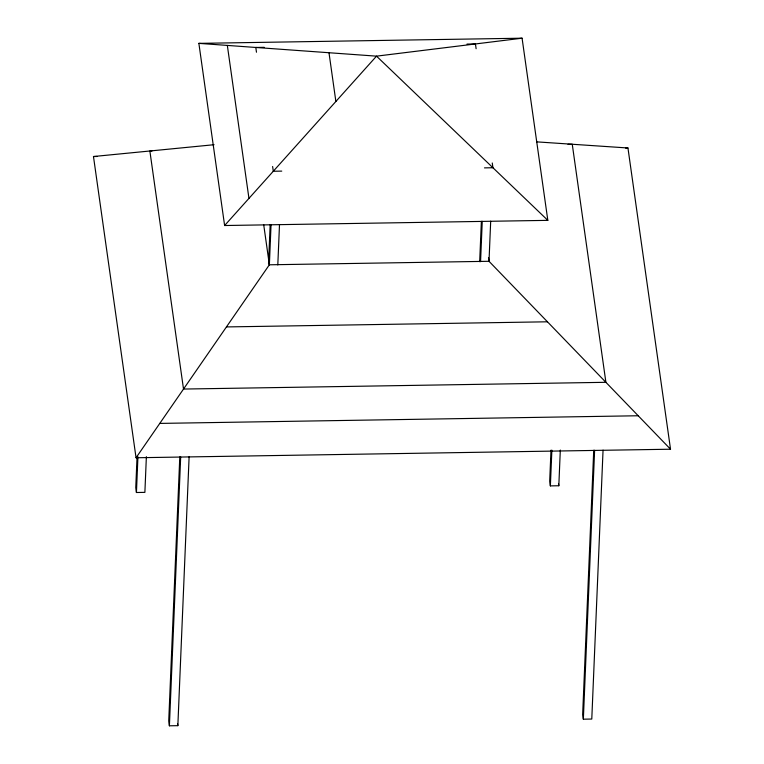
<?xml version="1.0" encoding="UTF-8"?>
<svg xmlns="http://www.w3.org/2000/svg" width="764" height="764" viewBox="0 0 764 764"><rect width="100%" height="100%" fill="white"/><g stroke="black" fill="none" stroke-linecap="round" stroke-linejoin="round"><path stroke-width="1.15" d="M137.052 456.805L135.763 487.747L136.431 492.503L144.883 492.369L146.373 456.671M136.431 492.503L137.931 456.805M179.798 456.882L168.729 721.035L169.398 725.8L177.85 725.666L189.119 456.748M169.398 725.8L180.676 456.882M268.536 263.895L270.179 224.692M269.358 265.089L271.048 224.702M277.809 264.955L279.5 224.568M479.677 261.708L481.377 221.321M480.556 261.718L482.246 221.331M488.998 261.584L490.689 221.197M550.997 450.187L549.698 481.129L550.366 485.885L558.818 485.751L560.318 450.053M550.366 485.885L551.866 450.187M593.733 450.263L582.665 714.426L583.343 719.182L591.785 719.048L603.054 450.13M583.343 719.182L594.612 450.263M536.7 141.865L627.951 147.987L670.525 449.213L136.049 457.76L269.367 264.793L263.704 224.712M224.616 225.523L376.518 56.154L522.079 38.2L547.826 220.357L224.616 225.523L198.869 43.367L522.079 38.2M136.049 457.76L93.475 156.524L214.054 144.711M264.248 47.33L255.797 47.464L256.475 52.229M466.995 44.092L475.437 43.959L476.115 48.715M151.988 150.966L149.868 151.005L183.513 389.057L605.9 382.306L572.255 144.253L568.034 144.32M93.475 156.524L97.057 156.477M625.563 148.025L627.951 147.987M281.744 171.117L273.292 171.251L272.624 166.495M484.481 167.879L492.933 167.746L492.264 162.98M269.367 264.793L489.008 261.288L670.525 449.213M226.44 326.925L547.454 321.797M159.781 423.409L638.207 415.759M198.869 43.367L376.518 56.154L547.826 220.357M558.551 483.851L558.818 485.751M488.511 257.745L489.008 261.288M328.988 52.735L335.873 101.478M227.338 45.42L248.949 198.392M177.582 723.756L177.85 725.666"/></g></svg>
